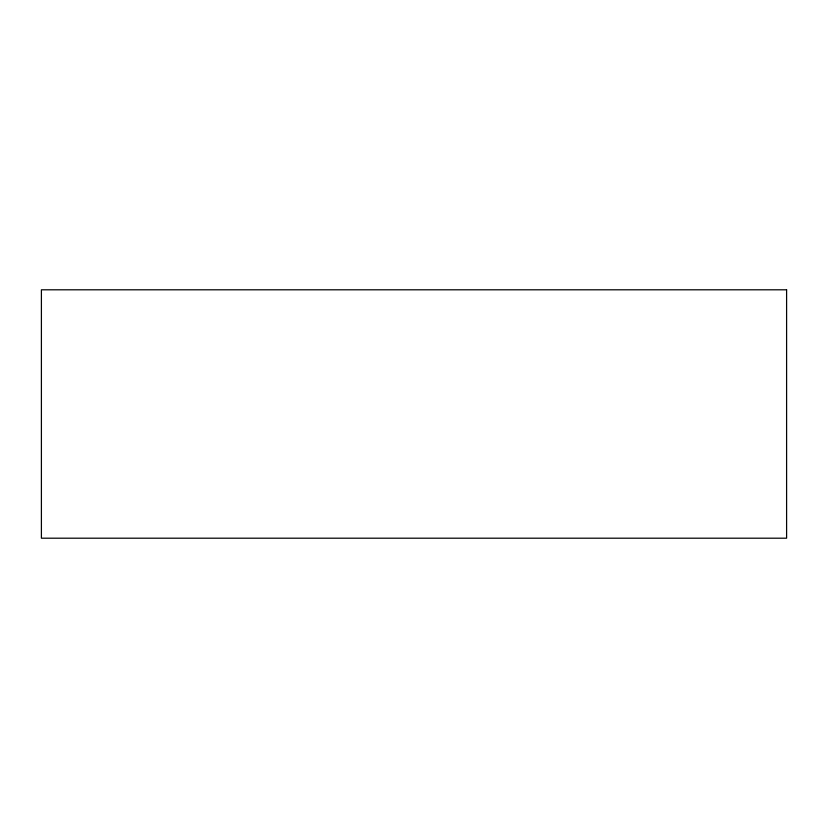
<?xml version="1.0" encoding="UTF-8"?>
<svg xmlns="http://www.w3.org/2000/svg" width="828" height="828" viewBox="0 0 828 828"><rect width="100%" height="100%" fill="white"/><g stroke="black" fill="none" stroke-linecap="round" stroke-linejoin="round"><path stroke-width="1.24" d="M786.6 289.8L41.4 289.8L41.4 538.2L786.6 538.2L786.6 289.8"/></g></svg>
